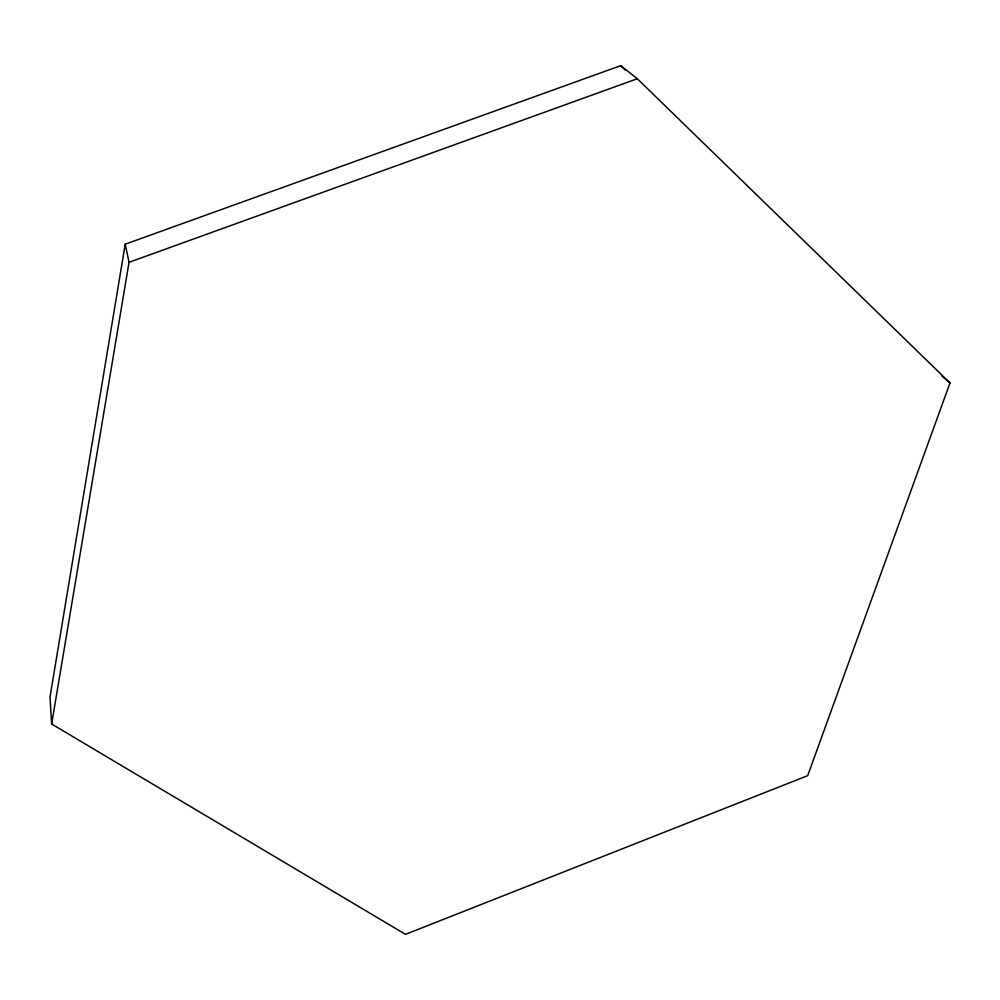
<?xml version="1.0" encoding="UTF-8"?>
<svg xmlns="http://www.w3.org/2000/svg" width="1000" height="1000" viewBox="0 0 1000 1000"><rect width="100%" height="100%" fill="white"/><g stroke="black" fill="none" stroke-linecap="round" stroke-linejoin="round"><path stroke-width="1.5" d="M125.225 244.2L50 697.075L51.638 724.013L405.5 934.35L807.688 775.662L950 382.962L637.3 78.737L620.737 65.65L125.225 244.2L129.037 262.3L51.638 724.013M129.037 262.3L637.3 78.737M942.05 376.213L950 382.962M620.737 65.65L625.212 70"/></g></svg>
